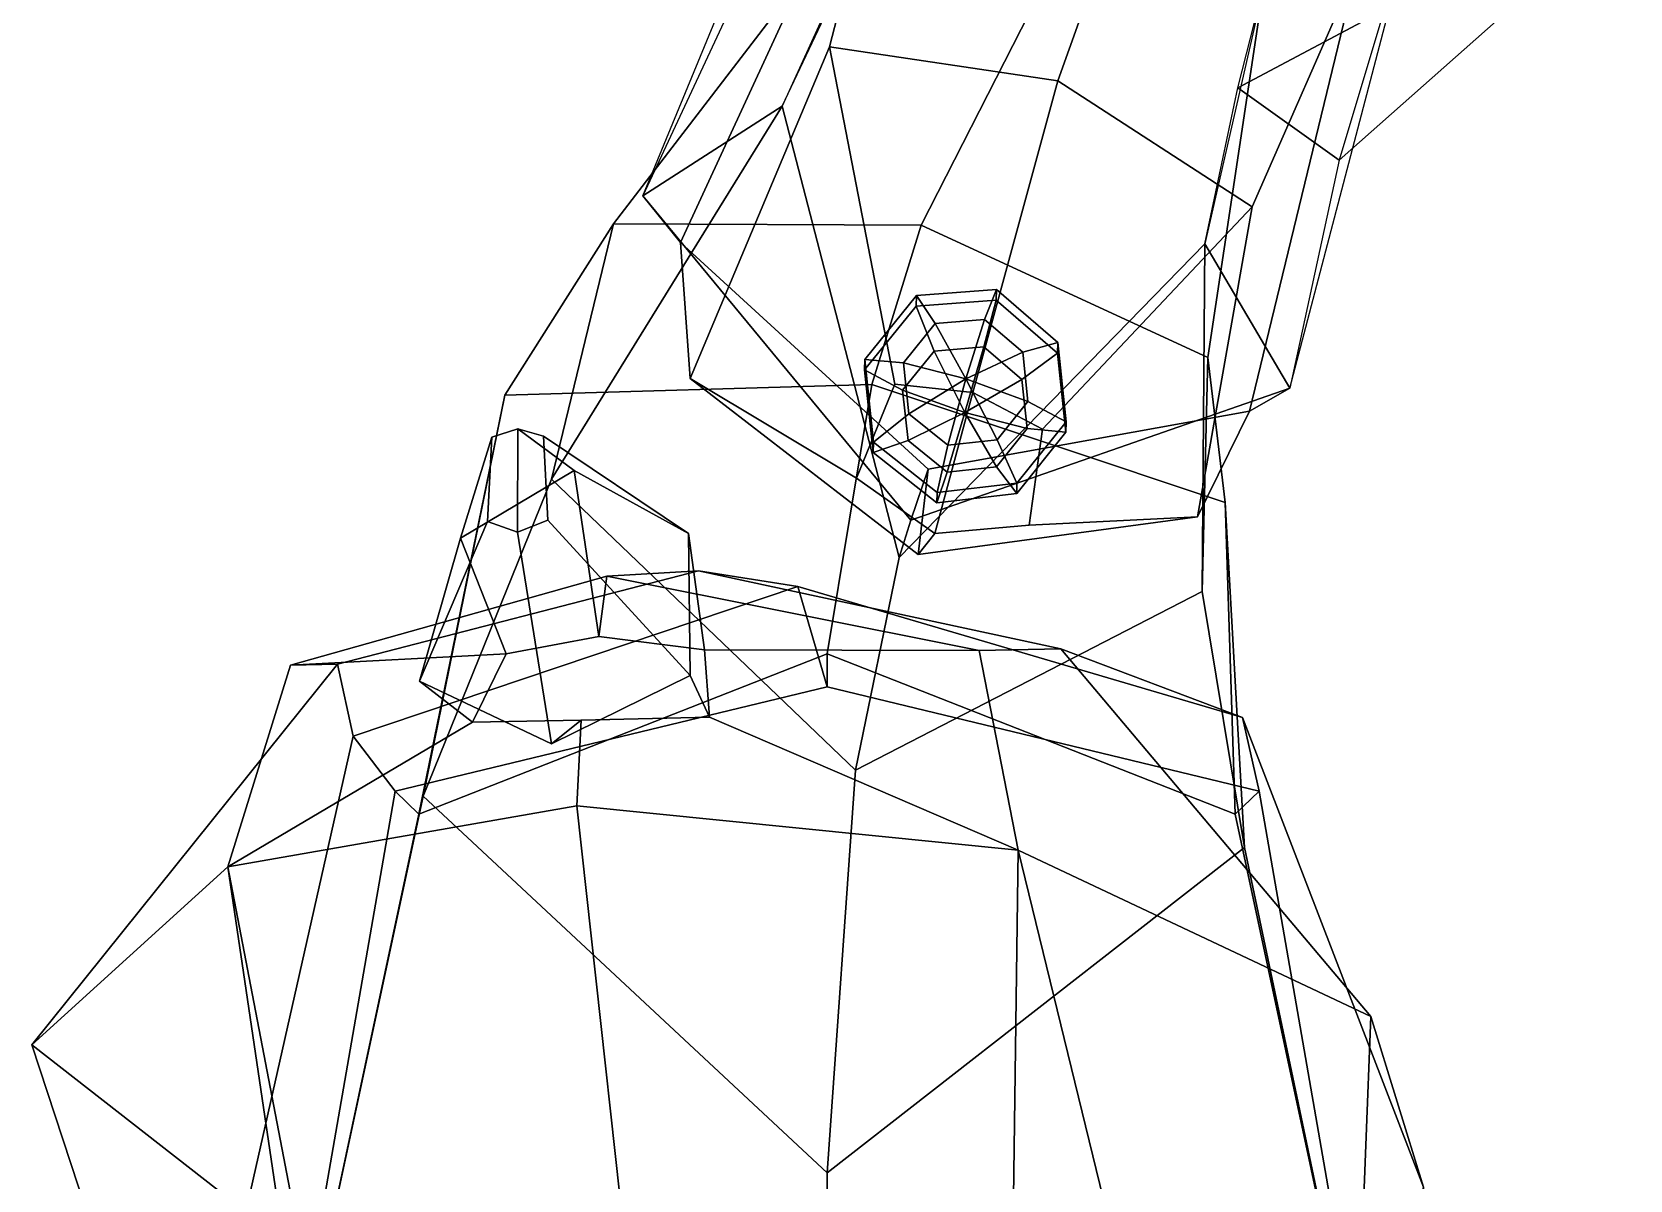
# Model space of a CAD drawing. Extents: x -84 to 123, y -151 to 324.
# Drawn here: x -82.5 to 83.3, y 84.9 to 204 of the extents above; entities that cross this region are included whole.
import ezdxf

# ---------------------------------------------------------------- set-up
doc = ezdxf.new("R2010")
doc.units = 0

msp = doc.modelspace()

# ---------------------------------------------------------------- linework, layer by layer
for points in [[(8.245259, 245.672882, 259.921814), (-19.128109, 186.998749, 250.995636), (-15.197894, 182.150208, 274.224579), (7.967242, 232.334351, 281.992676)], [(-14.220885, 168.060791, 305.484467), (0.259087, 202.464539, 306.544708), (7.967242, 232.334351, 281.992676), (-15.197894, 182.150208, 274.224579)], [(34.186165, 227.549072, 282.789734), (7.967242, 232.334351, 281.992676), (0.259087, 202.464539, 306.544708), (23.938652, 198.937454, 307.30423)], [(34.186165, 227.549072, 282.789734), (23.938652, 198.937454, 307.30423), (44.107334, 185.874405, 306.237488), (55.003586, 210.707581, 281.512268)], [(78.143646, 212.885056, 241.583191), (83.299812, 225.990814, 244.047333), (61.773827, 219.577026, 259.310211), (53.109974, 190.689514, 254.441833)], [(-22.155107, 184.109741, 187.668457), (-28.603252, 157.612213, 194.84201), (-4.654657, 196.310089, 233.175644), (8.434632, 223.997955, 237.348785)], [(-22.155107, 184.109741, 187.668457), (8.434632, 223.997955, 237.348785), (27.045183, 217.882935, 229.657242), (9.760088, 183.95311, 185.676849)], [(75.042717, 215.442642, 236.718811), (42.616203, 198.204224, 235.402313), (45.259808, 208.662674, 237.037994), (76.711922, 220.051605, 237.554718)], [(61.773827, 219.577026, 259.310211), (55.003586, 210.707581, 281.512268), (43.808105, 164.657837, 273.967926), (48.008118, 167.0681, 250.702805)], [(39.485237, 170.243912, 187.512909), (9.760088, 183.95311, 185.676849), (27.045183, 217.882935, 229.657242), (45.259808, 208.662674, 237.037994)], [(78.143646, 212.885056, 241.583191), (53.109974, 190.689514, 254.441833), (42.616203, 198.204224, 235.402313), (75.042717, 215.442642, 236.718811)], [(-8.049615, 213.835129, 254.870575), (3.03518, 213.246292, 235.682068), (-4.654657, 196.310089, 233.175644), (-19.128109, 186.998749, 250.995636)], [(38.435532, 153.705902, 305.290253), (43.808105, 164.657837, 273.967926), (55.003586, 210.707581, 281.512268), (44.107334, 185.874405, 306.237488)], [(39.485237, 170.243912, 187.512909), (45.259808, 208.662674, 237.037994), (39.182861, 182.022903, 232.94603), (38.905201, 145.969925, 194.741455)], [(3.055835, 157.730392, 344.092957), (7.029078, 167.474701, 345.428772), (0.259087, 202.464539, 306.544708), (-14.220885, 168.060791, 305.484467)], [(7.029078, 167.474701, 345.428772), (15.114097, 166.590775, 345.758057), (23.938652, 198.937454, 307.30423), (0.259087, 202.464539, 306.544708)], [(22.350452, 162.815674, 345.358734), (44.107334, 185.874405, 306.237488), (23.938652, 198.937454, 307.30423), (15.114097, 166.590775, 345.758057)], [(53.109974, 190.689514, 254.441833), (48.008118, 167.0681, 250.702805), (39.182861, 182.022903, 232.94603), (42.616203, 198.204224, 235.402313)], [(-28.603252, 157.612213, 194.84201), (2.935016, 127.450493, 206.817444), (7.458872, 149.477646, 235.565094), (-4.654657, 196.310089, 233.175644)], [(8.688341, 153.359161, 251.73732), (-19.128109, 186.998749, 250.995636), (-4.654657, 196.310089, 233.175644), (7.458872, 149.477646, 235.565094)], [(-19.128109, 186.998749, 250.995636), (8.688341, 153.359161, 251.73732), (10.473203, 158.664139, 271.940399), (-15.197894, 182.150208, 274.224579)], [(20.9566, 152.842484, 344.026733), (38.435532, 153.705902, 305.290253), (44.107334, 185.874405, 306.237488), (22.350452, 162.815674, 345.358734)], [(-41.914925, 124.731537, 165.314117), (-28.603252, 157.612213, 194.84201), (-22.155107, 184.109741, 187.668457), (-33.440376, 166.345917, 161.874954)], [(4.651117, 167.437637, 159.941376), (-33.440376, 166.345917, 161.874954), (-22.155107, 184.109741, 187.668457), (9.760088, 183.95311, 185.676849)], [(4.651117, 167.437637, 159.941376), (9.760088, 183.95311, 185.676849), (39.485237, 170.243912, 187.512909), (41.283001, 155.187714, 161.791367)], [(10.473203, 158.664139, 271.940399), (9.433226, 149.803146, 304.140747), (-14.220885, 168.060791, 305.484467), (-15.197894, 182.150208, 274.224579)], [(38.905201, 145.969925, 194.741455), (39.182861, 182.022903, 232.94603), (7.458872, 149.477646, 235.565094), (2.935016, 127.450493, 206.817444)], [(8.688341, 153.359161, 251.73732), (7.458872, 149.477646, 235.565094), (39.182861, 182.022903, 232.94603), (48.008118, 167.0681, 250.702805)], [(3.867054, 168.962173, 353.358185), (9.236469, 175.57605, 354.487762), (9.273252, 176.663925, 347.368225), (3.899084, 170.03804, 346.238281)], [(3.899084, 170.03804, 346.238281), (9.273252, 176.663925, 347.368225), (11.208262, 173.746735, 341.15506), (7.917095, 169.675171, 340.459229)], [(9.236469, 175.57605, 354.487762), (17.538681, 176.183243, 354.923065), (17.577526, 177.276123, 347.80368), (9.273252, 176.663925, 347.368225)], [(11.116811, 170.910599, 359.7948), (16.244272, 171.328033, 360.063538), (17.538681, 176.183243, 354.923065), (9.236469, 175.57605, 354.487762)], [(11.208262, 173.746735, 341.15506), (9.273252, 176.663925, 347.368225), (17.577526, 177.276123, 347.80368), (16.338961, 174.172241, 341.424072)], [(20.20488, 167.968369, 359.747803), (23.892935, 170.695862, 354.407715), (17.538681, 176.183243, 354.923065), (16.244272, 171.328033, 360.063538)], [(20.296329, 170.804504, 341.108093), (16.338961, 174.172241, 341.424072), (17.577526, 177.276123, 347.80368), (23.929718, 171.783737, 347.288147)], [(23.892935, 170.695862, 354.407715), (23.929718, 171.783737, 347.288147), (17.577526, 177.276123, 347.80368), (17.538681, 176.183243, 354.923065)], [(7.833238, 166.85849, 359.099579), (11.116811, 170.910599, 359.7948), (9.236469, 175.57605, 354.487762), (3.867054, 168.962173, 353.358185)], [(14.386349, 168.012177, 338.228546), (11.208262, 173.746735, 341.15506), (16.338961, 174.172241, 341.424072)], [(14.386349, 168.012177, 338.228546), (16.338961, 174.172241, 341.424072), (20.296329, 170.804504, 341.108093)], [(7.917095, 169.675171, 340.459229), (11.208262, 173.746735, 341.15506), (14.386349, 168.012177, 338.228546)], [(14.282695, 164.530563, 361.269348), (11.116811, 170.910599, 359.7948), (7.833238, 166.85849, 359.099579)], [(14.282695, 164.530563, 361.269348), (16.244272, 171.328033, 360.063538), (11.116811, 170.910599, 359.7948)], [(14.282695, 164.530563, 361.269348), (20.20488, 167.968369, 359.747803), (16.244272, 171.328033, 360.063538)], [(20.835802, 165.684219, 340.398285), (14.386349, 168.012177, 338.228546), (20.296329, 170.804504, 341.108093)], [(24.801989, 163.580536, 346.139679), (20.835802, 165.684219, 340.398285), (20.296329, 170.804504, 341.108093), (23.929718, 171.783737, 347.288147)], [(24.769958, 162.5047, 353.259583), (24.801989, 163.580536, 346.139679), (23.929718, 171.783737, 347.288147), (23.892935, 170.695862, 354.407715)], [(4.774273, 160.394379, 352.212677), (3.867054, 168.962173, 353.358185), (3.899084, 170.03804, 346.238281), (4.801869, 161.458099, 345.092346)], [(4.801869, 161.458099, 345.092346), (3.899084, 170.03804, 346.238281), (7.917095, 169.675171, 340.459229), (8.468329, 164.410995, 339.750427)], [(8.468329, 164.410995, 339.750427), (7.917095, 169.675171, 340.459229), (14.386349, 168.012177, 338.228546)], [(20.751944, 162.867554, 359.038666), (24.769958, 162.5047, 353.259583), (23.892935, 170.695862, 354.407715), (20.20488, 167.968369, 359.747803)], [(41.283001, 155.187714, 161.791367), (39.485237, 170.243912, 187.512909), (38.905201, 145.969925, 194.741455), (43.288055, 119.431824, 165.297531)], [(11.177295, 151.966629, 343.930725), (3.055835, 157.730392, 344.092957), (-14.220885, 168.060791, 305.484467), (9.433226, 149.803146, 304.140747)], [(11.177295, 151.966629, 343.930725), (15.114097, 166.590775, 345.758057), (7.029078, 167.474701, 345.428772), (3.055835, 157.730392, 344.092957)], [(4.774273, 160.394379, 352.212677), (8.391747, 161.613907, 358.391388), (7.833238, 166.85849, 359.099579), (3.867054, 168.962173, 353.358185)], [(12.529097, 161.140442, 339.443115), (8.468329, 164.410995, 339.750427), (14.386349, 168.012177, 338.228546)], [(12.529097, 161.140442, 339.443115), (14.386349, 168.012177, 338.228546), (17.648062, 161.709946, 339.711121)], [(14.282695, 164.530563, 361.269348), (20.751944, 162.867554, 359.038666), (20.20488, 167.968369, 359.747803)], [(17.648062, 161.709946, 339.711121), (14.386349, 168.012177, 338.228546), (20.835802, 165.684219, 340.398285)], [(-55.467564, 61.524086, 143.12886), (-41.914925, 124.731537, 165.314117), (-33.440376, 166.345917, 161.874954), (-42.350029, 122.891205, 124.350243)], [(-42.350029, 122.891205, 124.350243), (-33.440376, 166.345917, 161.874954), (4.651117, 167.437637, 159.941376), (0, 139.495758, 125.977577)], [(42.350029, 122.891205, 124.350243), (0, 139.495758, 125.977577), (4.651117, 167.437637, 159.941376), (41.283001, 155.187714, 161.791367)], [(8.391747, 161.613907, 358.391388), (14.282695, 164.530563, 361.269348), (7.833238, 166.85849, 359.099579)], [(48.008118, 167.0681, 250.702805), (43.808105, 164.657837, 273.967926), (10.473203, 158.664139, 271.940399), (8.688341, 153.359161, 251.73732)], [(11.177295, 151.966629, 343.930725), (20.9566, 152.842484, 344.026733), (22.350452, 162.815674, 345.358734), (15.114097, 166.590775, 345.758057)], [(11.424482, 156.220337, 344.599365), (4.801869, 161.458099, 345.092346), (8.468329, 164.410995, 339.750427), (12.529097, 161.140442, 339.443115)], [(12.455433, 158.351578, 358.084259), (14.282695, 164.530563, 361.269348), (8.391747, 161.613907, 358.391388)], [(10.473203, 158.664139, 271.940399), (43.808105, 164.657837, 273.967926), (38.435532, 153.705902, 305.290253), (9.433226, 149.803146, 304.140747)], [(12.455433, 158.351578, 358.084259), (17.57148, 158.912918, 358.352051), (14.282695, 164.530563, 361.269348)], [(17.57148, 158.912918, 358.352051), (20.751944, 162.867554, 359.038666), (14.282695, 164.530563, 361.269348)], [(19.698298, 157.209381, 345.032288), (17.648062, 161.709946, 339.711121), (20.835802, 165.684219, 340.398285), (24.801989, 163.580536, 346.139679)], [(-34.776176, 161.975006, -71.54303), (-38.051628, 151.483551, -50.776409), (-26.230526, 158.533432, -52.129601), (-32.102783, 162.854309, -72.081223)], [(-32.111584, 152.118652, -75.497932), (-35.226746, 153.241699, -74.189285), (-34.776176, 161.975006, -71.54303), (-32.102783, 162.854309, -72.081223)], [(-32.111584, 152.118652, -75.497932), (-32.102783, 162.854309, -72.081223), (-29.42292, 162.088226, -73.114716), (-28.986641, 153.373672, -76.021339)], [(-29.42292, 162.088226, -73.114716), (-32.102783, 162.854309, -72.081223), (-26.230526, 158.533432, -52.129601), (-14.395953, 151.983902, -57.721573)], [(19.670702, 156.14566, 352.152618), (24.769958, 162.5047, 353.259583), (20.751944, 162.867554, 359.038666), (17.57148, 158.912918, 358.352051)], [(19.670702, 156.14566, 352.152618), (19.698298, 157.209381, 345.032288), (24.801989, 163.580536, 346.139679), (24.769958, 162.5047, 353.259583)], [(-35.226746, 153.241699, -74.189285), (-42.297699, 136.660782, -62.148376), (-38.051628, 151.483551, -50.776409), (-34.776176, 161.975006, -71.54303)], [(-28.986641, 153.373672, -76.021339), (-29.42292, 162.088226, -73.114716), (-14.395953, 151.983902, -57.721573), (-14.207794, 137.254898, -70.395401)], [(11.39863, 155.161713, 351.719788), (12.455433, 158.351578, 358.084259), (8.391747, 161.613907, 358.391388), (4.774273, 160.394379, 352.212677)], [(11.39863, 155.161713, 351.719788), (4.774273, 160.394379, 352.212677), (4.801869, 161.458099, 345.092346), (11.424482, 156.220337, 344.599365)], [(11.424482, 156.220337, 344.599365), (12.529097, 161.140442, 339.443115), (17.648062, 161.709946, 339.711121), (19.698298, 157.209381, 345.032288)], [(-41.914925, 124.731537, 165.314117), (0, 85.663437, 183.531784), (2.935016, 127.450493, 206.817444), (-28.603252, 157.612213, 194.84201)], [(-38.051628, 151.483551, -50.776409), (-33.300381, 139.490753, -43.385704), (-23.685022, 141.289474, -48.327187), (-26.230526, 158.533432, -52.129601)], [(-14.395953, 151.983902, -57.721573), (-26.230526, 158.533432, -52.129601), (-23.685022, 141.289474, -48.327187), (-12.735544, 139.925751, -49.423416)], [(11.39863, 155.161713, 351.719788), (19.670702, 156.14566, 352.152618), (17.57148, 158.912918, 358.352051), (12.455433, 158.351578, 358.084259)], [(11.39863, 155.161713, 351.719788), (11.424482, 156.220337, 344.599365), (19.698298, 157.209381, 345.032288), (19.670702, 156.14566, 352.152618)], [(55.467564, 61.524086, 143.12886), (42.350029, 122.891205, 124.350243), (41.283001, 155.187714, 161.791367), (43.288055, 119.431824, 165.297531)], [(-32.111584, 152.118652, -75.497932), (-28.598597, 130.185394, -69.66243), (-42.297699, 136.660782, -62.148376), (-35.226746, 153.241699, -74.189285)], [(-32.111584, 152.118652, -75.497932), (-28.986641, 153.373672, -76.021339), (-14.207794, 137.254898, -70.395401), (-28.598597, 130.185394, -69.66243)], [(11.177295, 151.966629, 343.930725), (9.433226, 149.803146, 304.140747), (38.435532, 153.705902, 305.290253), (20.9566, 152.842484, 344.026733)], [(-42.297699, 136.660782, -62.148376), (-36.774258, 132.401062, -50.371735), (-33.300381, 139.490753, -43.385704), (-38.051628, 151.483551, -50.776409)], [(-14.207794, 137.254898, -70.395401), (-14.395953, 151.983902, -57.721573), (-12.735544, 139.925751, -49.423416), (-12.210293, 132.920639, -57.583569)], [(-13.335962, 148.105667, -8.615232), (-22.862659, 147.559021, -43.36565), (-55.674545, 138.342972, -24.954741), (-50.812241, 138.418213, -0.195216)], [(-33.300381, 139.490753, -43.385704), (-55.674545, 138.342972, -24.954741), (-22.862659, 147.559021, -43.36565), (-23.685022, 141.289474, -48.327187)], [(-3.040564, 146.499313, 28.24646), (-13.335962, 148.105667, -8.615232), (-50.812241, 138.418213, -0.195216), (-49.179562, 130.958481, 37.200508)], [(-12.735544, 139.925751, -49.423416), (-23.685022, 141.289474, -48.327187), (-22.862659, 147.559021, -43.36565), (15.78373, 139.854431, -45.934456)], [(-13.335962, 148.105667, -8.615232), (24.253092, 140.005966, -22.233942), (15.78373, 139.854431, -45.934456), (-22.862659, 147.559021, -43.36565)], [(-3.040564, 146.499313, 28.24646), (43.098438, 132.910294, 10.108252), (24.253092, 140.005966, -22.233942), (-13.335962, 148.105667, -8.615232)], [(-49.179562, 130.958481, 37.200508), (-44.819862, 125.258247, 93.333778), (0, 136.090668, 93.094818), (-3.040564, 146.499313, 28.24646)], [(43.098438, 132.910294, 10.108252), (-3.040564, 146.499313, 28.24646), (0, 136.090668, 93.094818), (44.819862, 125.258247, 93.333778)], [(43.288055, 119.431824, 165.297531), (38.905201, 145.969925, 194.741455), (2.935016, 127.450493, 206.817444), (0, 85.663437, 183.531784)], [(-36.774258, 132.401062, -50.371735), (-62.175415, 117.414337, -34.469799), (-55.674545, 138.342972, -24.954741), (-33.300381, 139.490753, -43.385704)], [(0, 136.090668, 93.094818), (-44.819862, 125.258247, 93.333778), (-42.350029, 122.891205, 124.350243), (0, 139.495758, 125.977577)], [(-12.210293, 132.920639, -57.583569), (-12.735544, 139.925751, -49.423416), (15.78373, 139.854431, -45.934456), (19.806875, 119.148384, -58.539299)], [(0, 136.090668, 93.094818), (0, 139.495758, 125.977577), (42.350029, 122.891205, 124.350243), (44.819862, 125.258247, 93.333778)], [(56.394157, 101.903198, -42.995983), (19.806875, 119.148384, -58.539299), (15.78373, 139.854431, -45.934456), (24.253092, 140.005966, -22.233942)], [(43.098438, 132.910294, 10.108252), (61.861847, 84.201988, 4.107905), (56.394157, 101.903198, -42.995983), (24.253092, 140.005966, -22.233942)], [(-82.494316, 98.965492, -2.219178), (-50.812241, 138.418213, -0.195216), (-55.674545, 138.342972, -24.954741), (-62.175415, 117.414337, -34.469799)], [(-49.179562, 130.958481, 37.200508), (-50.812241, 138.418213, -0.195216), (-82.494316, 98.965492, -2.219178), (-60.313919, 81.617775, 39.977966)], [(-28.598597, 130.185394, -69.66243), (-25.49931, 132.616959, -57.646626), (-36.774258, 132.401062, -50.371735), (-42.297699, 136.660782, -62.148376)], [(-28.598597, 130.185394, -69.66243), (-14.207794, 137.254898, -70.395401), (-12.210293, 132.920639, -57.583569), (-25.49931, 132.616959, -57.646626)], [(-12.210293, 132.920639, -57.583569), (19.806875, 119.148384, -58.539299), (-25.959812, 123.738258, -62.117378), (-25.49931, 132.616959, -57.646626)], [(61.861847, 84.201988, 4.107905), (43.098438, 132.910294, 10.108252), (44.819862, 125.258247, 93.333778), (55.91827, 61.479725, 94.274757)], [(-36.774258, 132.401062, -50.371735), (-25.49931, 132.616959, -57.646626), (-25.959812, 123.738258, -62.117378), (-62.175415, 117.414337, -34.469799)], [(-60.313919, 81.617775, 39.977966), (-55.91827, 61.479725, 94.274757), (-44.819862, 125.258247, 93.333778), (-49.179562, 130.958481, 37.200508)], [(-55.91827, 61.479725, 94.274757), (-55.467564, 61.524086, 143.12886), (-42.350029, 122.891205, 124.350243), (-44.819862, 125.258247, 93.333778)], [(-55.467564, 61.524086, 143.12886), (0, 58.003685, 183.815704), (0, 85.663437, 183.531784), (-41.914925, 124.731537, 165.314117)], [(55.91827, 61.479725, 94.274757), (44.819862, 125.258247, 93.333778), (42.350029, 122.891205, 124.350243), (55.467564, 61.524086, 143.12886)], [(-19.505877, 65.111565, -57.176231), (-52.31776, 66.149223, -35.532482), (-62.175415, 117.414337, -34.469799), (-25.959812, 123.738258, -62.117378)], [(-19.505877, 65.111565, -57.176231), (-25.959812, 123.738258, -62.117378), (19.806875, 119.148384, -58.539299), (19.140514, 67.660675, -56.512196)], [(55.467564, 61.524086, 143.12886), (43.288055, 119.431824, 165.297531), (0, 85.663437, 183.531784), (0, 58.003685, 183.815704)], [(19.806875, 119.148384, -58.539299), (46.339966, 10.587467, -57.685631), (39.475437, 8.842721, -54.076393), (19.140514, 67.660675, -56.512196)], [(19.806875, 119.148384, -58.539299), (56.394157, 101.903198, -42.995983), (52.775894, 8.49644, -53.360054), (46.339966, 10.587467, -57.685631)], [(-62.175415, 117.414337, -34.469799), (-46.339966, 10.587467, -57.685631), (-52.775894, 8.49644, -53.360054), (-82.494316, 98.965492, -2.219178)], [(-62.175415, 117.414337, -34.469799), (-52.31776, 66.149223, -35.532482), (-39.475437, 8.842721, -54.076393), (-46.339966, 10.587467, -57.685631)], [(61.861847, 84.201988, 4.107905), (64.420059, -1.639069, 3.231535), (52.775894, 8.49644, -53.360054), (56.394157, 101.903198, -42.995983)], [(-60.313919, 81.617775, 39.977966), (-82.494316, 98.965492, -2.219178), (-52.775894, 8.49644, -53.360054), (-64.420059, -1.639069, 3.231535)]]:
    msp.add_3dface(points)

doc.saveas('drawing.dxf')
